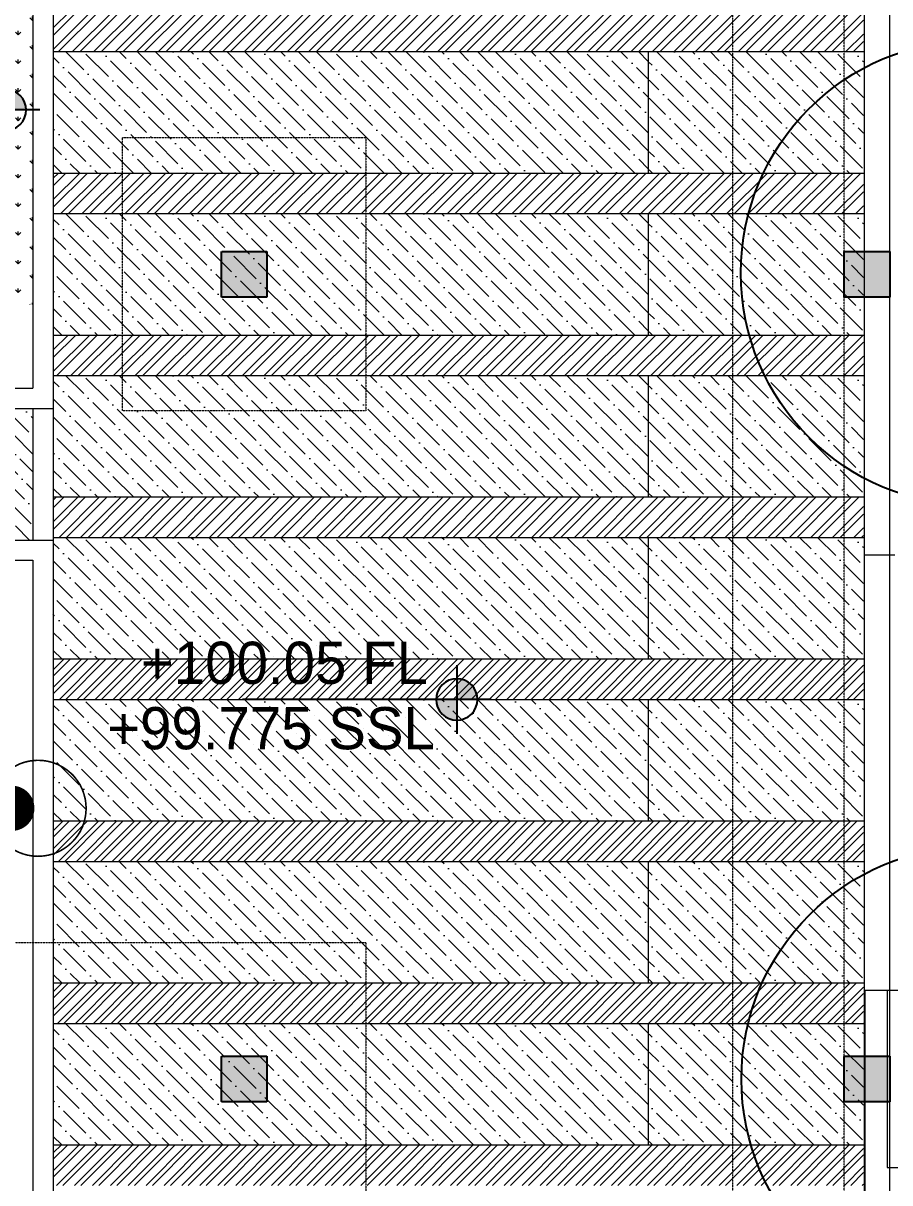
# Model space of a CAD drawing. Header units: millimetres. Extents: x 7964926 to 16080295, y -6277184 to -2986664.
# Drawn here: x 8092604 to 8101161, y -3108610 to -3097155 of the extents above; entities that cross this region are included whole.
import ezdxf

# ---------------------------------------------------------------- set-up
doc = ezdxf.new("R2010")
doc.units = ezdxf.units.MM
doc.header["$LTSCALE"] = 2000
doc.header["$MEASUREMENT"] = 0
for name, pattern in [('AUDIT_D_181231162926-8', [0]), ('DASHED2', [0.375, 0.25, -0.125]), ('HIDDEN', [0.375, 0.25, -0.125])]:
    doc.linetypes.add(name, pattern=pattern)
for name, color, linetype in [('a-col', 8, 'DASHED2'), ('a-hat col', 252, 'Continuous'), ('L - proposed trees', 74, 'Continuous'), ('L-FL', 7, 'Continuous')]:
    doc.layers.add(name, color=color, linetype=linetype)
for name, color, linetype, lineweight in [('L - paving', 9, 'Continuous', 5), ('L-ELE 1', 24, 'Continuous', 20), ('L-ELE 2', 30, 'Continuous', 15), ('L-ELE 4', 27, 'Continuous', 9), ('L-HATCH-1', 9, 'Continuous', 5), ('L-LIGHT FIXTURE', 6, 'AUDIT_D_181231162926-8', 18), ('L-Lighting', 6, 'Continuous', 35), ('L-SHRUBS', 96, 'Continuous', 18), ('STR-Capital', 8, 'Continuous', 15), ('STR-Column', 250, 'Continuous', 15), ('STR-Podium Beam', 8, 'Continuous', 15), ('STR-Podium Column', 250, 'Continuous', 15), ('STR-RCC Up Stand', 250, 'Continuous', 15)]:
    doc.layers.add(name, color=color, linetype=linetype, lineweight=lineweight)
doc.styles.add('Century Gothic', font='GOTHIC.TTF')
doc.styles.get("Standard").update_dxf_attribs({"font": 'romans.shx', "width": 0.75})
pattern_1 = [(135, (42990.07, 27200), (-243.067956, 66.2912607), [312.5, -62.5, 0, -62.5])]
pattern_2 = [(135, (42990.07, 25600), (-243.067956, 66.2912607), [312.5, -62.5, 0, -62.5])]
pattern_3 = [(135, (42990.07, 28800), (-243.067956, 66.2912607), [312.5, -62.5, 0, -62.5])]
pattern_4 = [(135, (42990.07, 30400), (-243.067956, 66.2912607), [312.5, -62.5, 0, -62.5])]
pattern_5 = [(135, (42990.07, 32000), (-243.067956, 66.2912607), [312.5, -62.5, 0, -62.5])]
pattern_6 = [(135, (42990.07, 33600), (-243.067956, 66.2912607), [312.5, -62.5, 0, -62.5])]
pattern_7 = [(135, (42990.07, 35200), (-243.067956, 66.2912607), [312.5, -62.5, 0, -62.5])]
pattern_8 = [(45, (0, 0), (-88.3883476, 88.3883476), []), (45, (0, 62.5), (-88.3883476, 88.3883476), [])]
pattern_9 = [(45, (0, 0), (-106.0660172, 106.0660172), []), (45, (0, 75), (-106.0660172, 106.0660172), [])]

# ---------------------------------------------------------------- blocks, each defined once
blk = doc.blocks.new('basement - column')
at = {"layer": 'a-hat col'}
h = blk.add_hatch(color=256, dxfattribs=at)
h.dxf.hatch_style = 1
h.paths.add_polyline_path([(106925, -13349), (106475, -13349), (106475, -13799), (106925, -13799)])
h = blk.add_hatch(color=256, dxfattribs=at)
h.dxf.hatch_style = 1
h.paths.add_polyline_path([(113075, -13349), (112625, -13349), (112625, -13799), (113075, -13799)])
h = blk.add_hatch(color=256, dxfattribs=at)
h.dxf.hatch_style = 1
h.paths.add_polyline_path([(106925, -21299), (106475, -21299), (106475, -21749), (106925, -21749)])
h = blk.add_hatch(color=256, dxfattribs=at)
h.dxf.hatch_style = 1
h.paths.add_polyline_path([(113075, -21299), (112625, -21299), (112625, -21749), (113075, -21749)])
at = {"layer": 'a-col', "linetype": 'DASHED2', "ltscale": 0.001}
for points in [[(106475, -13349), (106925, -13349), (106925, -13799), (106475, -13799)], [(112625, -13799), (112625, -13349), (113075, -13349), (113075, -13799)], [(106475, -21299), (106925, -21299), (106925, -21749), (106475, -21749)], [(112625, -21749), (112625, -21299), (113075, -21299), (113075, -21749)]]:
    blk.add_lwpolyline(points, close=True, dxfattribs=at)
blk = doc.blocks.new('tree14 pp')
at = {"layer": 'L - proposed trees', "ltscale": 2000}
for radius in [1275.3, 143.5]:
    blk.add_circle((-1172.8, 1330.7), radius, dxfattribs=at)
blk = doc.blocks.new('finish lvl')
h = blk.add_hatch(color=256)
edge = h.paths.add_edge_path()
edge.add_ellipse((0.0378, 0.003), major_axis=(-0.0305, 0.0305), ratio=1, start_angle=-45, end_angle=45)
edge.add_line((-0.0053, 0.003), (0.0378, 0.003))
edge.add_line((0.0378, 0.003), (0.0378, 0.0461))
edge = h.paths.add_edge_path()
edge.add_ellipse((0.0378, 0.003), major_axis=(-0.0305, 0.0305), ratio=1, start_angle=135, end_angle=225)
edge.add_line((0.0809, 0.003), (0.0378, 0.003))
edge.add_line((0.0378, 0.003), (0.0378, -0.0401))
for p, q in [((0.0378, 0.0748), (0.0378, -0.0688)), ((-0.034, 0.003), (0.4857, 0.003))]:
    blk.add_line(p, q)
blk.add_ellipse((0.0378, 0.003), major_axis=(-0.0305, 0.0305), ratio=1, start_param=1.570796326794534, end_param=7.85398163397412)
at = {"layer": 'L-FL'}
for tag, p in [('%%P0.00', (0.1256, 0.0357)), ('FIN.LVL.', (0.1075, -0.103))]:
    blk.add_attdef(tag, p, '', height=0.08, dxfattribs=at)
blk = doc.blocks.new('post top one sided')
at = {"layer": 'L-HATCH-1', "ltscale": 0.1}
h = blk.add_hatch(dxfattribs=at)
h.set_pattern_fill('ANSI31', color=8, scale=0.75)
h.set_pattern_definition([(45, (2008926.81801, -783730.16218), (-0.0662912607362, 0.0662912607362), [])])
h.paths.add_polyline_path([(8035707, -3134921, 1.000003), (8036139, -3134921, 1.000003)])
at = {"layer": 'L-LIGHT FIXTURE', "const_width": 18.8, "elevation": 0}
blk.add_lwpolyline([(8035707, -3134373), (8035707, -3135468)], dxfattribs=at)
at = {"layer": 'L-LIGHT FIXTURE', "const_width": 15, "elevation": 0}
for points in [[(8035707, -3134921, 1.000003), (8036656, -3134921, 3.976835), (8036444, -3135316, 1.671841), (8035707, -3134921, 1.000008)], [(8036139, -3134921, 1.000002), (8035707, -3134921)], [(8036139, -3134921, -1.000002), (8035707, -3134921)]]:
    blk.add_lwpolyline(points, format="xyb", dxfattribs=at)
at = {"layer": 'L-LIGHT FIXTURE'}
blk.add_circle((8036182, -3134921, 0), 475, dxfattribs=at)

msp = doc.modelspace()

# ---------------------------------------------------------------- hatches: boundary and pattern name
at = {"layer": 'L - paving'}
h = msp.add_hatch(dxfattribs=at)
h.set_pattern_fill('ANSI36', color=256, scale=1000, angle=90)
h.set_pattern_definition(pattern_7)
h.paths.add_polyline_path([(8092901.2, -3097435), (8092901.2, -3098635), (8098776.2, -3098635), (8098776.2, -3097435)])
h = msp.add_hatch(dxfattribs=at)
h.set_pattern_fill('ANSI36', color=37, scale=1000, angle=90)
h.set_pattern_definition(pattern_7)
edge = h.paths.add_edge_path()
edge.add_line((8100901.2, -3097435), (8100901.2, -3098635))
edge.add_line((8100901.2, -3098635), (8098786.2, -3098635))
edge.add_line((8098786.2, -3098635), (8098786.2, -3097435))
edge.add_line((8098786.2, -3097435), (8100881.5, -3097435))
h = msp.add_hatch(dxfattribs=at)
h.set_pattern_fill('ANSI36', color=256, scale=1000, angle=90)
h.set_pattern_definition(pattern_6)
h.paths.add_polyline_path([(8092901.2, -3099035), (8092901.2, -3100235), (8098776.2, -3100235), (8098776.2, -3099035)])
h = msp.add_hatch(dxfattribs=at)
h.set_pattern_fill('ANSI36', color=37, scale=1000, angle=90)
h.set_pattern_definition(pattern_6)
edge = h.paths.add_edge_path()
edge.add_line((8100901.2, -3099035), (8100901.2, -3100235))
edge.add_line((8100901.2, -3100235), (8098786.2, -3100235))
edge.add_line((8098786.2, -3100235), (8098786.2, -3099035))
edge.add_line((8098786.2, -3099035), (8100883.4, -3099035))
h = msp.add_hatch(dxfattribs=at)
h.set_pattern_fill('ANSI36', color=256, scale=1000, angle=90)
h.set_pattern_definition(pattern_5)
h.paths.add_polyline_path([(8092901.2, -3100635), (8092901.2, -3101835), (8098776.2, -3101835), (8098776.2, -3100635)])
h = msp.add_hatch(dxfattribs=at)
h.set_pattern_fill('ANSI36', color=37, scale=1000, angle=90)
h.set_pattern_definition(pattern_5)
edge = h.paths.add_edge_path()
edge.add_line((8100901.2, -3100635), (8100901.2, -3101835))
edge.add_line((8100901.2, -3101835), (8098786.2, -3101835))
edge.add_line((8098786.2, -3101835), (8098786.2, -3100635))
edge.add_line((8098786.2, -3100635), (8100873.1, -3100635))
h = msp.add_hatch(dxfattribs=at)
h.set_pattern_fill('ANSI36', color=256, scale=1000, angle=90)
h.set_pattern_definition([(135, (0.13, -1e-05), (-243.067956, 66.2912607), [312.5, -62.5, 0, -62.5])])
edge = h.paths.add_edge_path()
edge.add_line((8084426.3, -3102264.1), (8085311.2, -3102264.1))
edge.add_line((8085311.2, -3102264.1), (8085311.2, -3102160))
edge.add_line((8085311.2, -3102160), (8086061.2, -3102160))
edge.add_line((8086061.2, -3102160), (8086061.2, -3102260))
edge.add_line((8086061.2, -3102260), (8089311.2, -3102260))
edge.add_line((8089311.2, -3102260), (8089311.2, -3102160))
edge.add_line((8089311.2, -3102160), (8090061.2, -3102160))
edge.add_line((8090061.2, -3102160), (8090061.2, -3102260))
edge.add_line((8090061.2, -3102260), (8091986.3, -3102260))
edge.add_line((8091986.3, -3102260), (8092678.9, -3102260))
edge.add_line((8092701.2, -3102260), (8092701.2, -3100960))
edge.add_line((8092687.2, -3100960), (8083411.3, -3100957.9))
edge.add_line((8083411.3, -3100957.9), (8083411.3, -3102262))
edge.add_line((8083411.3, -3102262), (8084296.3, -3102264.1))
edge.add_arc((8084361.3, -3102264.1), 65, 180.06644, 359.93356)
h = msp.add_hatch(dxfattribs=at)
h.set_pattern_fill('ANSI36', color=256, scale=1000, angle=90)
h.set_pattern_definition(pattern_4)
h.paths.add_polyline_path([(8092901.2, -3102235), (8092901.2, -3103435), (8098776.2, -3103435), (8098776.2, -3102235)])
h = msp.add_hatch(dxfattribs=at)
h.set_pattern_fill('ANSI36', color=37, scale=1000, angle=90)
h.set_pattern_definition(pattern_4)
edge = h.paths.add_edge_path()
edge.add_line((8100901.2, -3102235), (8100901.2, -3103435))
edge.add_line((8100901.2, -3103435), (8098786.2, -3103435))
edge.add_line((8098786.2, -3103435), (8098786.2, -3102235))
edge.add_line((8098786.2, -3102235), (8100872.7, -3102235))
h = msp.add_hatch(dxfattribs=at)
h.set_pattern_fill('ANSI36', color=256, scale=1000, angle=90)
h.set_pattern_definition(pattern_3)
h.paths.add_polyline_path([(8092901.2, -3103835), (8092901.2, -3105035), (8098776.2, -3105035), (8098776.2, -3103835)])
h = msp.add_hatch(dxfattribs=at)
h.set_pattern_fill('ANSI36', color=37, scale=1000, angle=90)
h.set_pattern_definition(pattern_3)
edge = h.paths.add_edge_path()
edge.add_line((8100901.2, -3103835), (8100901.2, -3105035))
edge.add_line((8100901.2, -3105035), (8098786.2, -3105035))
edge.add_line((8098786.2, -3105035), (8098786.2, -3103835))
edge.add_line((8098786.2, -3103835), (8100877.9, -3103835))
h = msp.add_hatch(dxfattribs=at)
h.set_pattern_fill('ANSI36', color=256, scale=1000, angle=90)
h.set_pattern_definition(pattern_1)
h.paths.add_polyline_path([(8092901.2, -3105435), (8092901.2, -3106635), (8098776.2, -3106635), (8098776.2, -3105435)])
h = msp.add_hatch(dxfattribs=at)
h.set_pattern_fill('ANSI36', color=37, scale=1000, angle=90)
h.set_pattern_definition(pattern_1)
edge = h.paths.add_edge_path()
edge.add_line((8100901.2, -3105435), (8100901.2, -3106635))
edge.add_line((8100901.2, -3106635), (8098786.2, -3106635))
edge.add_line((8098786.2, -3106635), (8098786.2, -3105435))
edge.add_line((8098786.2, -3105435), (8100867, -3105435))
h = msp.add_hatch(dxfattribs=at)
h.set_pattern_fill('ANSI36', color=256, scale=1000, angle=90)
h.set_pattern_definition(pattern_2)
h.paths.add_polyline_path([(8092901.2, -3107035), (8092901.2, -3108235), (8098776.2, -3108235), (8098776.2, -3107035)])
h = msp.add_hatch(dxfattribs=at)
h.set_pattern_fill('ANSI36', color=37, scale=1000, angle=90)
h.set_pattern_definition(pattern_2)
edge = h.paths.add_edge_path()
edge.add_line((8100901.2, -3107035), (8100901.2, -3108235))
edge.add_line((8100901.2, -3108235), (8098786.2, -3108235))
edge.add_line((8098786.2, -3108235), (8098786.2, -3107035))
edge.add_line((8098786.2, -3107035), (8100842.9, -3107035))
at = {"layer": 'L-HATCH-1'}
h = msp.add_hatch(dxfattribs=at)
h.set_pattern_fill('STEEL', color=26, scale=1200)
h.set_pattern_definition(pattern_9)
h.paths.add_polyline_path([(8100901.2, -3097435), (8100901.2, -3097035), (8092901.2, -3097035), (8092901.2, -3097435)])
h = msp.add_hatch(dxfattribs=at)
h.set_pattern_fill('STEEL', color=26, scale=1200)
h.set_pattern_definition(pattern_9)
h.paths.add_polyline_path([(8100901.2, -3099035), (8100901.2, -3098635), (8092901.2, -3098635), (8092901.2, -3099035)])
h = msp.add_hatch(dxfattribs=at)
h.set_pattern_fill('STEEL', color=26, scale=1200)
h.set_pattern_definition(pattern_9)
h.paths.add_polyline_path([(8100901.2, -3100635), (8100901.2, -3100235), (8092901.2, -3100235), (8092901.2, -3100635)])
h = msp.add_hatch(dxfattribs=at)
h.set_pattern_fill('STEEL', color=26, scale=1200)
h.set_pattern_definition(pattern_9)
h.paths.add_polyline_path([(8100901.2, -3102235), (8100901.2, -3101835), (8092901.2, -3101835), (8092901.2, -3102235)])
h = msp.add_hatch(dxfattribs=at)
h.set_pattern_fill('STEEL', color=26, scale=1000)
h.set_pattern_definition(pattern_8)
h.paths.add_polyline_path([(8100901.2, -3103835), (8100901.2, -3103435), (8092901.2, -3103435), (8092901.2, -3103835)])
h = msp.add_hatch(dxfattribs=at)
h.set_pattern_fill('STEEL', color=26, scale=1000)
h.set_pattern_definition(pattern_8)
h.paths.add_polyline_path([(8100901.2, -3105435), (8100901.2, -3105035), (8092901.2, -3105035), (8092901.2, -3105435)])
h = msp.add_hatch(dxfattribs=at)
h.set_pattern_fill('STEEL', color=26, scale=1000)
h.set_pattern_definition(pattern_8)
h.paths.add_polyline_path([(8100901.2, -3107035), (8100901.2, -3106635), (8092901.2, -3106635), (8092901.2, -3107035)])
h = msp.add_hatch(dxfattribs=at)
h.set_pattern_fill('STEEL', color=26, scale=1000)
h.set_pattern_definition(pattern_8)
h.paths.add_polyline_path([(8100901.2, -3108635), (8100901.2, -3108235), (8092901.2, -3108235), (8092901.2, -3108635)])
at = {"layer": 'L-SHRUBS'}
h = msp.add_hatch(dxfattribs=at)
h.set_pattern_fill('GRASS', color=256, scale=200)
h.paths.add_polyline_path([(8089982.6, -3096265.7), (8089982.6, -3095467.1), (8090782.6, -3095467.1), (8090782.6, -3096265.7)])
h.paths.add_polyline_path([(8092101.4, -3092149.1), (8092101.4, -3091799.1), (8092451.4, -3091799.1), (8092451.4, -3092149.1)])
edge = h.paths.add_edge_path()
edge.add_arc((8090399.3, -3092461.1), 2301.9, 0.02834, 91.43236)
edge.add_line((8090341.8, -3090160), (8090276.2, -3090160))
edge.add_line((8090276.2, -3090160), (8088151.2, -3090160))
edge.add_line((8088151.2, -3090160), (8088151.2, -3091710))
edge.add_line((8088151.2, -3091710), (8088211.3, -3091710))
edge.add_line((8088211.3, -3091710), (8088211.3, -3092610))
edge.add_line((8088211.3, -3092610), (8088036.1, -3092610))
edge.add_line((8088036.1, -3092610), (8088036.1, -3099035))
edge.add_line((8088036.1, -3099035), (8088211.3, -3099035))
edge.add_line((8088211.3, -3099035), (8088211.3, -3099935))
edge.add_line((8088211.3, -3099935), (8092701.2, -3099935))
edge.add_line((8092701.2, -3099935), (8092701.2, -3092460))

# ---------------------------------------------------------------- linework, layer by layer
at = {"layer": 'L-ELE 1'}
for p, q in [((8092901.2, -3092460), (8092901.2, -3100960)), ((8100911, -3102410), (8100911, -3093110)), ((8083411.3, -3100960), (8092901.2, -3100960)), ((8092901.2, -3100960), (8092901.2, -3102260)), ((8091986.3, -3102260), (8092901.2, -3102260)), ((8092901.2, -3102260), (8092901.2, -3128210))]:
    msp.add_line(p, q, dxfattribs=at)
at = {"layer": 'L-ELE 1', "lineweight": 25}
msp.add_lwpolyline([(8100911, -3106710), (8100911, -3132260)], dxfattribs=at)
at = {"layer": 'L-ELE 2'}
for p, q in [((8092701.2, -3092460), (8092701.2, -3099935)), ((8092701.2, -3099935), (8092701.2, -3100760)), ((8083211.3, -3100760), (8092701.2, -3100760)), ((8092701.2, -3100960), (8092701.2, -3102260)), ((8101211, -3102410), (8100911, -3102410)), ((8100911, -3106710), (8100911, -3102410)), ((8091986.3, -3102460), (8092701.2, -3102460)), ((8092701.2, -3102460), (8092701.2, -3125110)), ((8101136.2, -3106710), (8100911, -3106710))]:
    msp.add_line(p, q, dxfattribs=at)
msp.add_lwpolyline([(8101136.2, -3108460), (8102880.5, -3108460), (8102880.5, -3106710), (8101136.2, -3106710)], close=True, dxfattribs=at)
at = {"layer": 'L-ELE 4'}
for p, q in [((8098776.2, -3097435), (8098776.2, -3098635)), ((8098776.2, -3099035), (8098776.2, -3100235)), ((8098776.2, -3100635), (8098776.2, -3101835)), ((8098776.2, -3102235), (8098776.2, -3103435)), ((8098776.2, -3103835), (8098776.2, -3105035)), ((8098776.2, -3105435), (8098776.2, -3106635)), ((8098776.2, -3107035), (8098776.2, -3108235))]:
    msp.add_line(p, q, dxfattribs=at)
for points in [[(8092901.2, -3097435), (8100911, -3097435)], [(8092901.2, -3098635), (8100911, -3098635)], [(8092901.2, -3099035), (8100911, -3099035)], [(8092901.2, -3100235), (8100911, -3100235)], [(8092901.2, -3100635), (8100911, -3100635)], [(8092901.2, -3101835), (8100911, -3101835)], [(8092901.2, -3102235), (8100911, -3102235)], [(8092901.2, -3103435), (8100901.2, -3103435)], [(8092901.2, -3103835), (8100901.2, -3103835)], [(8092901.2, -3105035), (8100901.2, -3105035)], [(8092901.2, -3105435), (8100901.2, -3105435)], [(8092901.2, -3106635), (8100911, -3106635)], [(8092901.2, -3107035), (8100911, -3107035)], [(8092901.2, -3108235), (8100911, -3108235)]]:
    msp.add_lwpolyline(points, dxfattribs=at)
at = {"layer": 'STR-Capital', "linetype": 'HIDDEN', "ltscale": 0.005}
msp.add_line((8099611.1, -3138747.5), (8099611.1, -3087360), dxfattribs=at)
msp.add_line((8099611.1, -3138747.5), (8099611.1, -3087360), dxfattribs=at)
msp.add_lwpolyline([(8093586.1, -3098285), (8095986.1, -3098285), (8095986.1, -3100985), (8093586.1, -3100985)], close=True, dxfattribs=at)
msp.add_lwpolyline([(8093586.1, -3098285), (8095986.1, -3098285), (8095986.1, -3100985), (8093586.1, -3100985)], close=True, dxfattribs=at)
msp.add_lwpolyline([(8091061.1, -3106235), (8095986.1, -3106235), (8095986.1, -3108935), (8092686.1, -3108935), (8092686.1, -3113585), (8095986.1, -3113585), (8095986.1, -3116285), (8091061.1, -3116285), (8091061.1, -3119460)], dxfattribs=at)
msp.add_lwpolyline([(8091061.1, -3106235), (8095986.1, -3106235), (8095986.1, -3108935), (8092686.1, -3108935), (8092686.1, -3113585), (8095986.1, -3113585), (8095986.1, -3116285), (8091061.1, -3116285), (8091061.1, -3119460)], dxfattribs=at)
at = {"layer": 'STR-Podium Beam', "linetype": 'HIDDEN', "lineweight": 5, "ltscale": 0.005}
for p, q in [((8100711.1, -3099410), (8100711.1, -3091910)), ((8100711.1, -3099410), (8100711.1, -3091910)), ((8101161.1, -3099410), (8101161.1, -3091910)), ((8101161.1, -3099410), (8101161.1, -3091910)), ((8100711.1, -3107360), (8100711.1, -3099860)), ((8100711.1, -3107360), (8100711.1, -3099860)), ((8101161.1, -3107360), (8101161.1, -3099860)), ((8101161.1, -3107360), (8101161.1, -3099860)), ((8100711.1, -3115310), (8100711.1, -3107810)), ((8100711.1, -3115310), (8100711.1, -3107810)), ((8101161.1, -3115310), (8101161.1, -3107810)), ((8101161.1, -3115310), (8101161.1, -3107810))]:
    msp.add_line(p, q, dxfattribs=at)
at = {"layer": 'STR-Podium Column', "color": 8, "linetype": 'ByBlock', "ltscale": 0.005}
for points in [[(8100711.1, -3099410), (8101161.1, -3099410), (8101161.1, -3099860), (8100711.1, -3099860)], [(8100711.1, -3099410), (8101161.1, -3099410), (8101161.1, -3099860), (8100711.1, -3099860)], [(8094561.1, -3107360), (8095011.1, -3107360), (8095011.1, -3107810), (8094561.1, -3107810)], [(8094561.1, -3107360), (8095011.1, -3107360), (8095011.1, -3107810), (8094561.1, -3107810)], [(8100711.1, -3107360), (8101161.1, -3107360), (8101161.1, -3107810), (8100711.1, -3107810)], [(8100711.1, -3107360), (8101161.1, -3107360), (8101161.1, -3107810), (8100711.1, -3107810)]]:
    msp.add_lwpolyline(points, close=True, dxfattribs=at)
at = {"layer": 'STR-RCC Up Stand'}
msp.add_line((8101160.5, -3142785), (8101160.5, -3086360), dxfattribs=at)
msp.add_line((8101160.5, -3142785), (8101160.5, -3086360), dxfattribs=at)

# ---------------------------------------------------------------- block references
at = {"layer": 'L - proposed trees', "color": 1, "xscale": 1.8, "yscale": 1.8, "zscale": 1.8}
for p in [(8104097.3, -3102017.7), (8104102.3, -3109980.2)]:
    msp.add_blockref('tree14 pp', p, dxfattribs=at)
at = {"layer": 'L-FL', "ltscale": 0.5}
ref = msp.add_blockref('finish lvl', (8092608.3, -3098026.3), dxfattribs=dict(at, xscale=-4725.606725105103, yscale=4725.606725105103, zscale=4725.606725105103, rotation=359.9997894630317))
ref.add_attrib('FIN.LVL.', 'FGL', (8091029.2, -3098504.4, 0), dxfattribs={"ltscale": 0.5, "height": 416.57, "rotation": 359.99979, "style": 'Century Gothic'})
ref.add_attrib('%%P0.00', '+100.225', (8089709.4, -3097858.5), dxfattribs={"ltscale": 0.5, "height": 416.57, "rotation": 359.99979, "style": 'Century Gothic'})
ref = msp.add_blockref('finish lvl', (8097064, -3103849.3), dxfattribs=dict(at, xscale=-4725.606725105103, yscale=4725.606725105103, zscale=4725.606725105103, rotation=359.9997894630317))
ref.add_attrib('FIN.LVL.', '+99.775 SSL', (8093432.7, -3104327.3, 0), dxfattribs={"ltscale": 0.5, "height": 416.567, "rotation": 359.99979, "style": 'Century Gothic'})
ref.add_attrib('%%P0.00', '+100.05 FL', (8093766.6, -3103681.5), dxfattribs={"ltscale": 0.5, "height": 416.57, "rotation": 359.99979, "style": 'Century Gothic'})
at = {"layer": 'L-Lighting', "color": 2}
msp.add_blockref('post top one sided', (56569.1, 30010.7, 0), dxfattribs=at)
at = {"layer": 'STR-Column', "ltscale": 1000}
msp.add_blockref('basement - column', (7988086.1, -3086060.7), dxfattribs=at)

doc.saveas('drawing.dxf')
